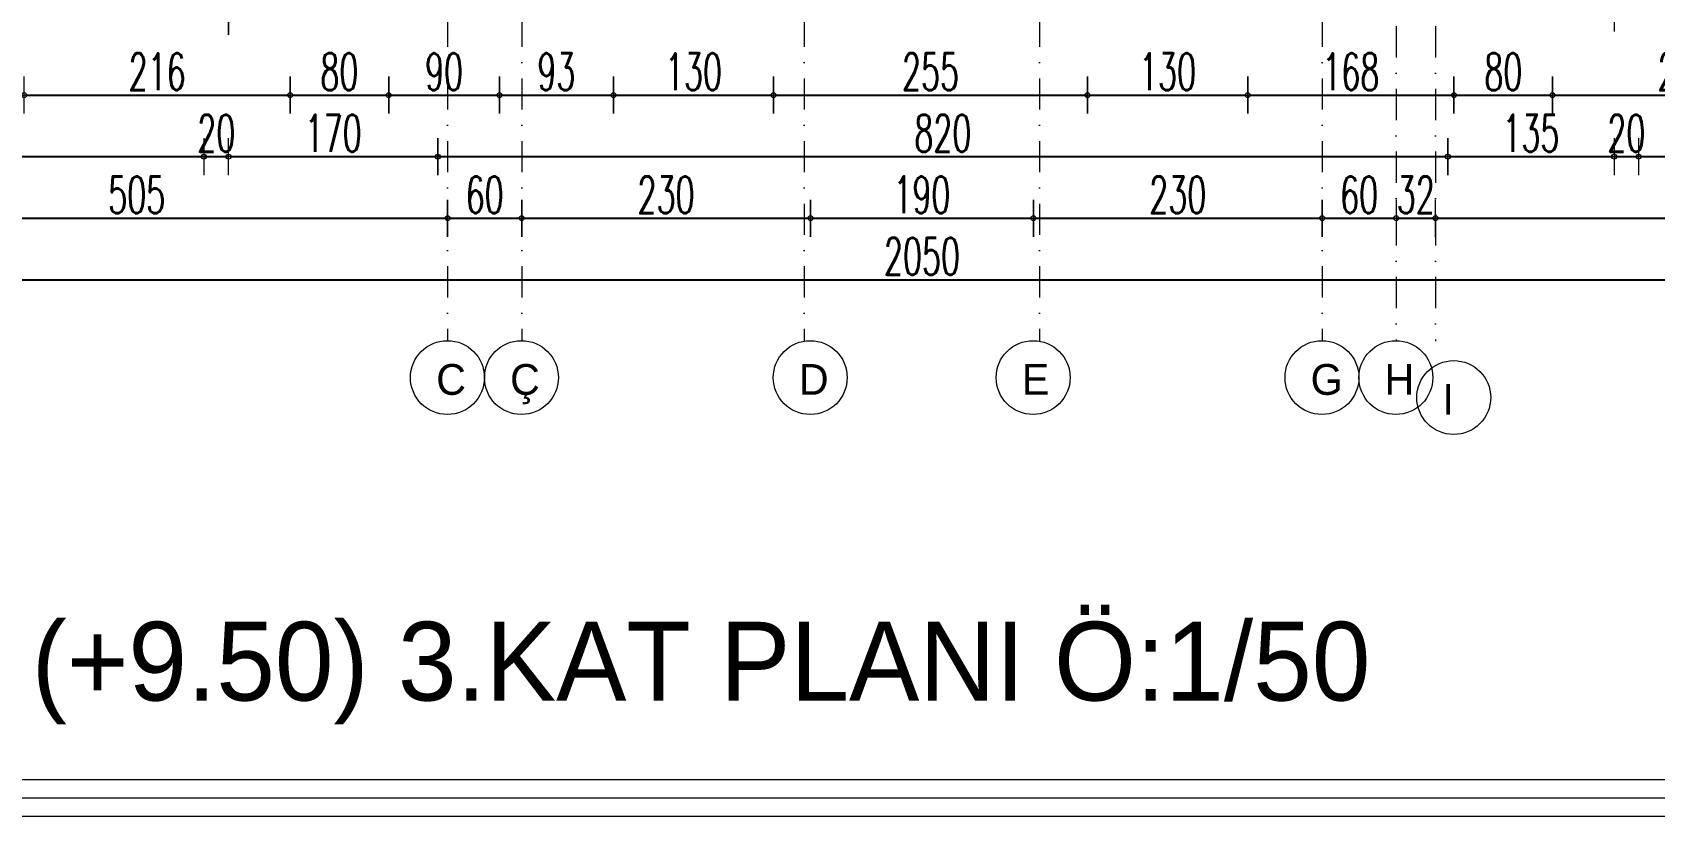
# Model space of a CAD drawing. Header units: millimetres. Extents: x -16104 to 67872, y -88009 to 12107.
# Drawn here: x 18500 to 19817, y 8729 to 9366 of the extents above; entities that cross this region are included whole.
import ezdxf

# ---------------------------------------------------------------- set-up
doc = ezdxf.new("R2010")
doc.units = ezdxf.units.MM
doc.linetypes.add('ACAD_ISO07W100', pattern=[3, 0, -3])
doc.linetypes.add('DASHDOTX2', pattern=[50.8, 25.4, -12.7, 0, -12.7])
doc.layers.get('0').update_dxf_attribs({"color": 241})
for name, color, linetype, lineweight in [('AKS', 1, 'ACAD_ISO07W100', 5), ('akslar', 144, 'Continuous', 20), ('c05', 32, 'Continuous', 13), ('OLCU', 54, 'Continuous', 13), ('YAZI', 22, 'Continuous', 18)]:
    doc.layers.add(name, color=color, linetype=linetype, lineweight=lineweight)
doc.styles.add('DIM', font='Txttw.shx', dxfattribs={"width": 0.6})
doc.styles.add('ÖLÇÜ-50', font='comic.ttf', dxfattribs={"height": 12.5})
doc.dimstyles.new('50', dxfattribs={"dimscale": 0, "dimtxt": 30, "dimasz": 1, "dimexe": 0, "dimexo": 2, "dimgap": 4, "dimtad": 1, "dimdec": 0, "dimzin": 0, "dimdsep": 46, "dimtxsty": 'DIM', "dimblk1": 'DOT', "dimblk2": 'DOT', "dimsah": 1, "dimcen": 1.5, "dimdle": 3, "dimse1": 1, "dimse2": 1, "dimclrd": 256, "dimclre": 9, "dimclrt": 256, "dimadec": 0, "dimazin": 0, "dimtfac": 0.24, "dimtdec": 0, "dimtix": 1, "dimtmove": 2, "dimatfit": 3, "dimldrblk": 'DOT', "dimfxl": 0, "dimtolj": 1, "dimtzin": 15, "dimarcsym": 0})

# ---------------------------------------------------------------- blocks, each defined once
blk = doc.blocks.new('DOT')
for p, q in [((0, 15), (0, -15)), ((-2, 0), (0, 0)), ((2, 0), (0, 0))]:
    blk.add_line(p, q)
blk.add_circle((0, 0), 2)
blk = doc.blocks.new('*D4540')
at = {"layer": 'Defpoints', "color": 0, "transparency": 16777216}
for p in [(18493.3, 9365.5), (18709.3, 9365.5), (18709.3, 9315.5)]:
    blk.add_point(p, dxfattribs=at)
at = {"layer": 'OLCU', "lineweight": -2, "transparency": 16777216}
blk.add_line((18494.3, 9315.5), (18708.3, 9315.5), dxfattribs=at)
at = {"layer": 'OLCU', "lineweight": -2, "transparency": 16777216, "rotation": 180}
blk.add_blockref('DOT', (18493.3, 9315.5), dxfattribs=at)
at = {"layer": 'OLCU', "lineweight": -2, "transparency": 16777216}
blk.add_blockref('DOT', (18709.3, 9315.5), dxfattribs=at)
at = {"layer": 'OLCU', "transparency": 16777216, "insert": (18601.3, 9334.5), "char_height": 30, "attachment_point": 5, "style": 'DIM'}
blk.add_mtext('\\A1;216', dxfattribs=at)
blk = doc.blocks.new('*D4541')
at = {"layer": 'Defpoints', "color": 0, "transparency": 16777216}
for p in [(18709.3, 9365.5), (18789.3, 9365.5), (18789.3, 9315.5)]:
    blk.add_point(p, dxfattribs=at)
at = {"layer": 'OLCU', "lineweight": -2, "transparency": 16777216}
blk.add_line((18710.3, 9315.5), (18788.3, 9315.5), dxfattribs=at)
at = {"layer": 'OLCU', "lineweight": -2, "transparency": 16777216, "rotation": 180}
blk.add_blockref('DOT', (18709.3, 9315.5), dxfattribs=at)
at = {"layer": 'OLCU', "lineweight": -2, "transparency": 16777216}
blk.add_blockref('DOT', (18789.3, 9315.5), dxfattribs=at)
at = {"layer": 'OLCU', "transparency": 16777216, "insert": (18749.3, 9334.5), "char_height": 30, "attachment_point": 5, "style": 'DIM'}
blk.add_mtext('\\A1;80', dxfattribs=at)
blk = doc.blocks.new('*D4542')
at = {"layer": 'Defpoints', "color": 0, "transparency": 16777216}
for p in [(18879.3, 9365.5), (18971.8, 9365.5), (18971.8, 9315.5)]:
    blk.add_point(p, dxfattribs=at)
at = {"layer": 'OLCU', "lineweight": -2, "transparency": 16777216}
blk.add_line((18880.3, 9315.5), (18970.8, 9315.5), dxfattribs=at)
at = {"layer": 'OLCU', "lineweight": -2, "transparency": 16777216, "rotation": 180}
blk.add_blockref('DOT', (18879.3, 9315.5), dxfattribs=at)
at = {"layer": 'OLCU', "lineweight": -2, "transparency": 16777216}
blk.add_blockref('DOT', (18971.8, 9315.5), dxfattribs=at)
at = {"layer": 'OLCU', "transparency": 16777216, "insert": (18925.5, 9334.5), "char_height": 30, "attachment_point": 5, "style": 'DIM'}
blk.add_mtext('\\A1;93', dxfattribs=at)
blk = doc.blocks.new('*D4543')
at = {"layer": 'Defpoints', "color": 0, "transparency": 16777216}
for p in [(18971.8, 9365.5), (19101.8, 9365.5), (19101.8, 9315.5)]:
    blk.add_point(p, dxfattribs=at)
at = {"layer": 'OLCU', "lineweight": -2, "transparency": 16777216}
blk.add_line((18972.8, 9315.5), (19100.8, 9315.5), dxfattribs=at)
at = {"layer": 'OLCU', "lineweight": -2, "transparency": 16777216, "rotation": 180}
blk.add_blockref('DOT', (18971.8, 9315.5), dxfattribs=at)
at = {"layer": 'OLCU', "lineweight": -2, "transparency": 16777216}
blk.add_blockref('DOT', (19101.8, 9315.5), dxfattribs=at)
at = {"layer": 'OLCU', "transparency": 16777216, "insert": (19036.8, 9334.5), "char_height": 30, "attachment_point": 5, "style": 'DIM'}
blk.add_mtext('\\A1;130', dxfattribs=at)
blk = doc.blocks.new('*D4544')
at = {"layer": 'Defpoints', "color": 0, "transparency": 16777216}
for p in [(19101.8, 9365.5), (19356.8, 9365.5), (19356.8, 9315.5)]:
    blk.add_point(p, dxfattribs=at)
at = {"layer": 'OLCU', "lineweight": -2, "transparency": 16777216}
blk.add_line((19102.8, 9315.5), (19355.8, 9315.5), dxfattribs=at)
at = {"layer": 'OLCU', "lineweight": -2, "transparency": 16777216, "rotation": 180}
blk.add_blockref('DOT', (19101.8, 9315.5), dxfattribs=at)
at = {"layer": 'OLCU', "lineweight": -2, "transparency": 16777216}
blk.add_blockref('DOT', (19356.8, 9315.5), dxfattribs=at)
at = {"layer": 'OLCU', "transparency": 16777216, "insert": (19229.3, 9334.5), "char_height": 30, "attachment_point": 5, "style": 'DIM'}
blk.add_mtext('\\A1;255', dxfattribs=at)
blk = doc.blocks.new('*D4545')
at = {"layer": 'Defpoints', "color": 0, "transparency": 16777216}
for p in [(19356.8, 9365.5), (19486.8, 9365.5), (19486.8, 9315.5)]:
    blk.add_point(p, dxfattribs=at)
at = {"layer": 'OLCU', "lineweight": -2, "transparency": 16777216}
blk.add_line((19357.8, 9315.5), (19485.8, 9315.5), dxfattribs=at)
at = {"layer": 'OLCU', "lineweight": -2, "transparency": 16777216, "rotation": 180}
blk.add_blockref('DOT', (19356.8, 9315.5), dxfattribs=at)
at = {"layer": 'OLCU', "lineweight": -2, "transparency": 16777216}
blk.add_blockref('DOT', (19486.8, 9315.5), dxfattribs=at)
at = {"layer": 'OLCU', "transparency": 16777216, "insert": (19421.8, 9334.5), "char_height": 30, "attachment_point": 5, "style": 'DIM'}
blk.add_mtext('\\A1;130', dxfattribs=at)
blk = doc.blocks.new('*D4546')
at = {"layer": 'Defpoints', "color": 0, "transparency": 16777216}
for p in [(19486.8, 9365.5), (19654.3, 9365.5), (19654.3, 9315.5)]:
    blk.add_point(p, dxfattribs=at)
at = {"layer": 'OLCU', "lineweight": -2, "transparency": 16777216}
blk.add_line((19487.8, 9315.5), (19653.3, 9315.5), dxfattribs=at)
at = {"layer": 'OLCU', "lineweight": -2, "transparency": 16777216, "rotation": 180}
blk.add_blockref('DOT', (19486.8, 9315.5), dxfattribs=at)
at = {"layer": 'OLCU', "lineweight": -2, "transparency": 16777216}
blk.add_blockref('DOT', (19654.3, 9315.5), dxfattribs=at)
at = {"layer": 'OLCU', "transparency": 16777216, "insert": (19570.5, 9334.5), "char_height": 30, "attachment_point": 5, "style": 'DIM'}
blk.add_mtext('\\A1;168', dxfattribs=at)
blk = doc.blocks.new('*D4547')
at = {"layer": 'Defpoints', "color": 0, "transparency": 16777216}
for p in [(19654.3, 9365.5), (19734.3, 9365.5), (19734.3, 9315.5)]:
    blk.add_point(p, dxfattribs=at)
at = {"layer": 'OLCU', "lineweight": -2, "transparency": 16777216}
blk.add_line((19655.3, 9315.5), (19733.3, 9315.5), dxfattribs=at)
at = {"layer": 'OLCU', "lineweight": -2, "transparency": 16777216, "rotation": 180}
blk.add_blockref('DOT', (19654.3, 9315.5), dxfattribs=at)
at = {"layer": 'OLCU', "lineweight": -2, "transparency": 16777216}
blk.add_blockref('DOT', (19734.3, 9315.5), dxfattribs=at)
at = {"layer": 'OLCU', "transparency": 16777216, "insert": (19694.3, 9334.5), "char_height": 30, "attachment_point": 5, "style": 'DIM'}
blk.add_mtext('\\A1;80', dxfattribs=at)
blk = doc.blocks.new('*D4548')
at = {"layer": 'Defpoints', "color": 0, "transparency": 16777216}
for p in [(19734.3, 9365.5), (19951.3, 9365.5), (19951.3, 9315.5)]:
    blk.add_point(p, dxfattribs=at)
at = {"layer": 'OLCU', "lineweight": -2, "transparency": 16777216}
blk.add_line((19735.3, 9315.5), (19950.3, 9315.5), dxfattribs=at)
at = {"layer": 'OLCU', "lineweight": -2, "transparency": 16777216, "rotation": 180}
blk.add_blockref('DOT', (19734.3, 9315.5), dxfattribs=at)
at = {"layer": 'OLCU', "lineweight": -2, "transparency": 16777216}
blk.add_blockref('DOT', (19951.3, 9315.5), dxfattribs=at)
at = {"layer": 'OLCU', "transparency": 16777216, "insert": (19842.8, 9334.5), "char_height": 30, "attachment_point": 5, "style": 'DIM'}
blk.add_mtext('\\A1;217', dxfattribs=at)
blk = doc.blocks.new('*D4551')
at = {"layer": 'Defpoints', "color": 0, "transparency": 16777216}
for p in [(18197.3, 9300.5), (18639.3, 9300.5), (18639.3, 9265.5)]:
    blk.add_point(p, dxfattribs=at)
at = {"layer": 'OLCU', "lineweight": -2, "transparency": 16777216}
blk.add_line((18198.3, 9265.5), (18638.3, 9265.5), dxfattribs=at)
at = {"layer": 'OLCU', "lineweight": -2, "transparency": 16777216, "rotation": 180}
blk.add_blockref('DOT', (18197.3, 9265.5), dxfattribs=at)
at = {"layer": 'OLCU', "lineweight": -2, "transparency": 16777216}
blk.add_blockref('DOT', (18639.3, 9265.5), dxfattribs=at)
at = {"layer": 'OLCU', "transparency": 16777216, "insert": (18418.3, 9284.5), "char_height": 30, "attachment_point": 5, "style": 'DIM'}
blk.add_mtext('\\A1;442', dxfattribs=at)
blk = doc.blocks.new('*D4552')
at = {"layer": 'Defpoints', "color": 0, "transparency": 16777216}
for p in [(18829.3, 9300.5), (19649.3, 9300.5), (19649.3, 9265.5)]:
    blk.add_point(p, dxfattribs=at)
at = {"layer": 'OLCU', "lineweight": -2, "transparency": 16777216}
blk.add_line((18830.3, 9265.5), (19648.3, 9265.5), dxfattribs=at)
at = {"layer": 'OLCU', "lineweight": -2, "transparency": 16777216, "rotation": 180}
blk.add_blockref('DOT', (18829.3, 9265.5), dxfattribs=at)
at = {"layer": 'OLCU', "lineweight": -2, "transparency": 16777216}
blk.add_blockref('DOT', (19649.3, 9265.5), dxfattribs=at)
at = {"layer": 'OLCU', "transparency": 16777216, "insert": (19239.3, 9284.5), "char_height": 30, "attachment_point": 5, "style": 'DIM'}
blk.add_mtext('\\A1;820', dxfattribs=at)
blk = doc.blocks.new('*D4553')
at = {"layer": 'Defpoints', "color": 0, "transparency": 16777216}
for p in [(19649.3, 9300.5), (19784.3, 9300.5), (19784.3, 9265.5)]:
    blk.add_point(p, dxfattribs=at)
at = {"layer": 'OLCU', "lineweight": -2, "transparency": 16777216}
blk.add_line((19650.3, 9265.5), (19783.3, 9265.5), dxfattribs=at)
at = {"layer": 'OLCU', "lineweight": -2, "transparency": 16777216, "rotation": 180}
blk.add_blockref('DOT', (19649.3, 9265.5), dxfattribs=at)
at = {"layer": 'OLCU', "lineweight": -2, "transparency": 16777216}
blk.add_blockref('DOT', (19784.3, 9265.5), dxfattribs=at)
at = {"layer": 'OLCU', "transparency": 16777216, "insert": (19716.8, 9284.5), "char_height": 30, "attachment_point": 5, "style": 'DIM'}
blk.add_mtext('\\A1;135', dxfattribs=at)
blk = doc.blocks.new('*D4555')
at = {"layer": 'Defpoints', "color": 0, "transparency": 16777216}
for p in [(18897.3, 9215.5), (19131.8, 9215.5), (19131.8, 9215.5)]:
    blk.add_point(p, dxfattribs=at)
at = {"layer": 'OLCU', "lineweight": -2, "transparency": 16777216}
blk.add_line((18898.3, 9215.5), (19130.8, 9215.5), dxfattribs=at)
at = {"layer": 'OLCU', "lineweight": -2, "transparency": 16777216, "rotation": 180}
blk.add_blockref('DOT', (18897.3, 9215.5), dxfattribs=at)
at = {"layer": 'OLCU', "lineweight": -2, "transparency": 16777216}
blk.add_blockref('DOT', (19131.8, 9215.5), dxfattribs=at)
at = {"layer": 'OLCU', "transparency": 16777216, "insert": (19014.5, 9234.5), "char_height": 30, "attachment_point": 5, "style": 'DIM'}
blk.add_mtext('\\A1;230', dxfattribs=at)
blk = doc.blocks.new('*D4558')
at = {"layer": 'Defpoints', "color": 0, "transparency": 16777216}
for p in [(18197.3, 9200.5), (20247.3, 9200.5), (20247.3, 9165.5)]:
    blk.add_point(p, dxfattribs=at)
at = {"layer": 'OLCU', "lineweight": -2, "transparency": 16777216}
blk.add_line((18198.3, 9165.5), (20246.3, 9165.5), dxfattribs=at)
at = {"layer": 'OLCU', "lineweight": -2, "transparency": 16777216, "rotation": 180}
blk.add_blockref('DOT', (18197.3, 9165.5), dxfattribs=at)
at = {"layer": 'OLCU', "lineweight": -2, "transparency": 16777216}
blk.add_blockref('DOT', (20247.3, 9165.5), dxfattribs=at)
at = {"layer": 'OLCU', "transparency": 16777216, "insert": (19222.3, 9184.5), "char_height": 30, "attachment_point": 5, "style": 'DIM'}
blk.add_mtext('\\A1;2050', dxfattribs=at)
blk = doc.blocks.new('*D4614')
at = {"layer": 'Defpoints', "color": 0, "transparency": 16777216}
for p in [(18659.3, 9265.5), (18829.3, 9265.5), (18829.3, 9265.5)]:
    blk.add_point(p, dxfattribs=at)
at = {"layer": 'OLCU', "lineweight": -2, "transparency": 16777216}
blk.add_line((18660.3, 9265.5), (18828.3, 9265.5), dxfattribs=at)
at = {"layer": 'OLCU', "lineweight": -2, "transparency": 16777216, "rotation": 180}
blk.add_blockref('DOT', (18659.3, 9265.5), dxfattribs=at)
at = {"layer": 'OLCU', "lineweight": -2, "transparency": 16777216}
blk.add_blockref('DOT', (18829.3, 9265.5), dxfattribs=at)
at = {"layer": 'OLCU', "transparency": 16777216, "insert": (18744.3, 9284.5), "char_height": 30, "attachment_point": 5, "style": 'DIM'}
blk.add_mtext('\\A1;170', dxfattribs=at)
blk = doc.blocks.new('*D4617')
at = {"layer": 'Defpoints', "color": 0, "transparency": 16777216}
for p in [(19804.3, 9265.5), (20247.3, 9265.5), (20247.3, 9265.5)]:
    blk.add_point(p, dxfattribs=at)
at = {"layer": 'OLCU', "lineweight": -2, "transparency": 16777216}
blk.add_line((19805.3, 9265.5), (20246.3, 9265.5), dxfattribs=at)
at = {"layer": 'OLCU', "lineweight": -2, "transparency": 16777216, "rotation": 180}
blk.add_blockref('DOT', (19804.3, 9265.5), dxfattribs=at)
at = {"layer": 'OLCU', "lineweight": -2, "transparency": 16777216}
blk.add_blockref('DOT', (20247.3, 9265.5), dxfattribs=at)
at = {"layer": 'OLCU', "transparency": 16777216, "insert": (20025.8, 9284.5), "char_height": 30, "attachment_point": 5, "style": 'DIM'}
blk.add_mtext('\\A1;443', dxfattribs=at)
blk = doc.blocks.new('*D4643')
at = {"layer": 'Defpoints', "color": 0, "transparency": 16777216}
for p in [(18639.3, 9315.5), (18659.3, 9315.5), (18659.3, 9265.5)]:
    blk.add_point(p, dxfattribs=at)
at = {"layer": 'OLCU', "lineweight": -2, "transparency": 16777216}
for p, q in [((18638.3, 9265.5), (18637.3, 9265.5)), ((18639.3, 9265.5), (18659.3, 9265.5)), ((18660.3, 9265.5), (18661.3, 9265.5))]:
    blk.add_line(p, q, dxfattribs=at)
blk.add_blockref('DOT', (18639.3, 9265.5), dxfattribs=at)
at = {"layer": 'OLCU', "lineweight": -2, "transparency": 16777216, "rotation": 180}
blk.add_blockref('DOT', (18659.3, 9265.5), dxfattribs=at)
at = {"layer": 'OLCU', "transparency": 16777216, "insert": (18649.3, 9284.5), "char_height": 30, "attachment_point": 5, "style": 'DIM'}
blk.add_mtext('\\A1;20', dxfattribs=at)
blk = doc.blocks.new('*D4644')
at = {"layer": 'Defpoints', "color": 0, "transparency": 16777216}
for p in [(19784.3, 9265.5), (19804.3, 9265.5), (19804.3, 9265.5)]:
    blk.add_point(p, dxfattribs=at)
at = {"layer": 'OLCU', "lineweight": -2, "transparency": 16777216}
for p, q in [((19783.3, 9265.5), (19782.3, 9265.5)), ((19784.3, 9265.5), (19804.3, 9265.5)), ((19805.3, 9265.5), (19806.3, 9265.5))]:
    blk.add_line(p, q, dxfattribs=at)
blk.add_blockref('DOT', (19784.3, 9265.5), dxfattribs=at)
at = {"layer": 'OLCU', "lineweight": -2, "transparency": 16777216, "rotation": 180}
blk.add_blockref('DOT', (19804.3, 9265.5), dxfattribs=at)
at = {"layer": 'OLCU', "transparency": 16777216, "insert": (19794.3, 9284.5), "char_height": 30, "attachment_point": 5, "style": 'DIM'}
blk.add_mtext('\\A1;20', dxfattribs=at)
blk = doc.blocks.new('*D4656')
at = {"layer": 'Defpoints', "color": 0, "transparency": 16777216}
for p in [(18332.3, 9215.5), (18837.2, 9215.5), (18837.2, 9215.5)]:
    blk.add_point(p, dxfattribs=at)
at = {"layer": 'OLCU', "lineweight": -2, "transparency": 16777216}
blk.add_line((18333.3, 9215.5), (18836.2, 9215.5), dxfattribs=at)
at = {"layer": 'OLCU', "lineweight": -2, "transparency": 16777216, "rotation": 180}
blk.add_blockref('DOT', (18332.3, 9215.5), dxfattribs=at)
at = {"layer": 'OLCU', "lineweight": -2, "transparency": 16777216}
blk.add_blockref('DOT', (18837.2, 9215.5), dxfattribs=at)
at = {"layer": 'OLCU', "transparency": 16777216, "insert": (18584.7, 9234.5), "char_height": 30, "attachment_point": 5, "style": 'DIM'}
blk.add_mtext('\\A1;505', dxfattribs=at)
blk = doc.blocks.new('*D4657')
at = {"layer": 'Defpoints', "color": 0, "transparency": 16777216}
for p in [(18837.2, 9215.5), (18897.3, 9215.5), (18897.3, 9215.5)]:
    blk.add_point(p, dxfattribs=at)
at = {"layer": 'OLCU', "lineweight": -2, "transparency": 16777216}
blk.add_line((18838.2, 9215.5), (18896.3, 9215.5), dxfattribs=at)
at = {"layer": 'OLCU', "lineweight": -2, "transparency": 16777216, "rotation": 180}
blk.add_blockref('DOT', (18837.2, 9215.5), dxfattribs=at)
at = {"layer": 'OLCU', "lineweight": -2, "transparency": 16777216}
blk.add_blockref('DOT', (18897.3, 9215.5), dxfattribs=at)
at = {"layer": 'OLCU', "transparency": 16777216, "insert": (18867.2, 9234.5), "char_height": 30, "attachment_point": 5, "style": 'DIM'}
blk.add_mtext('\\A1;60', dxfattribs=at)
blk = doc.blocks.new('*D4658')
at = {"layer": 'Defpoints', "color": 0, "transparency": 16777216}
for p in [(19131.8, 9215.5), (19312.8, 9215.5), (19312.8, 9215.5)]:
    blk.add_point(p, dxfattribs=at)
at = {"layer": 'OLCU', "lineweight": -2, "transparency": 16777216}
blk.add_line((19132.8, 9215.5), (19311.8, 9215.5), dxfattribs=at)
at = {"layer": 'OLCU', "lineweight": -2, "transparency": 16777216, "rotation": 180}
blk.add_blockref('DOT', (19131.8, 9215.5), dxfattribs=at)
at = {"layer": 'OLCU', "lineweight": -2, "transparency": 16777216}
blk.add_blockref('DOT', (19312.8, 9215.5), dxfattribs=at)
at = {"layer": 'OLCU', "transparency": 16777216, "insert": (19222.3, 9234.5), "char_height": 30, "attachment_point": 5, "style": 'DIM'}
blk.add_mtext('\\A1;190', dxfattribs=at)
blk = doc.blocks.new('*D4659')
at = {"layer": 'Defpoints', "color": 0, "transparency": 16777216}
for p in [(19312.8, 9215.5), (19547.3, 9215.5), (19547.3, 9215.5)]:
    blk.add_point(p, dxfattribs=at)
at = {"layer": 'OLCU', "lineweight": -2, "transparency": 16777216}
blk.add_line((19313.8, 9215.5), (19546.3, 9215.5), dxfattribs=at)
at = {"layer": 'OLCU', "lineweight": -2, "transparency": 16777216, "rotation": 180}
blk.add_blockref('DOT', (19312.8, 9215.5), dxfattribs=at)
at = {"layer": 'OLCU', "lineweight": -2, "transparency": 16777216}
blk.add_blockref('DOT', (19547.3, 9215.5), dxfattribs=at)
at = {"layer": 'OLCU', "transparency": 16777216, "insert": (19430, 9234.5), "char_height": 30, "attachment_point": 5, "style": 'DIM'}
blk.add_mtext('\\A1;230', dxfattribs=at)
blk = doc.blocks.new('*D4660')
at = {"layer": 'Defpoints', "color": 0, "transparency": 16777216}
for p in [(19547.3, 9215.5), (19607.3, 9215.5), (19607.3, 9215.5)]:
    blk.add_point(p, dxfattribs=at)
at = {"layer": 'OLCU', "lineweight": -2, "transparency": 16777216}
blk.add_line((19548.3, 9215.5), (19606.3, 9215.5), dxfattribs=at)
at = {"layer": 'OLCU', "lineweight": -2, "transparency": 16777216, "rotation": 180}
blk.add_blockref('DOT', (19547.3, 9215.5), dxfattribs=at)
at = {"layer": 'OLCU', "lineweight": -2, "transparency": 16777216}
blk.add_blockref('DOT', (19607.3, 9215.5), dxfattribs=at)
at = {"layer": 'OLCU', "transparency": 16777216, "insert": (19577.3, 9234.5), "char_height": 30, "attachment_point": 5, "style": 'DIM'}
blk.add_mtext('\\A1;60', dxfattribs=at)
blk = doc.blocks.new('*D4661')
at = {"layer": 'Defpoints', "color": 0, "transparency": 16777216}
for p in [(19607.3, 9215.5), (19639.3, 9215.5), (19639.3, 9215.5)]:
    blk.add_point(p, dxfattribs=at)
at = {"layer": 'OLCU', "lineweight": -2, "transparency": 16777216}
for p, q in [((19606.3, 9215.5), (19605.3, 9215.5)), ((19607.3, 9215.5), (19639.3, 9215.5)), ((19640.3, 9215.5), (19641.3, 9215.5))]:
    blk.add_line(p, q, dxfattribs=at)
blk.add_blockref('DOT', (19607.3, 9215.5), dxfattribs=at)
at = {"layer": 'OLCU', "lineweight": -2, "transparency": 16777216, "rotation": 180}
blk.add_blockref('DOT', (19639.3, 9215.5), dxfattribs=at)
at = {"layer": 'OLCU', "transparency": 16777216, "insert": (19623.3, 9234.5), "char_height": 30, "attachment_point": 5, "style": 'DIM'}
blk.add_mtext('\\A1;32', dxfattribs=at)
blk = doc.blocks.new('*D4662')
at = {"layer": 'Defpoints', "color": 0, "transparency": 16777216}
for p in [(19639.3, 9215.5), (20077.3, 9215.5), (20077.3, 9215.5)]:
    blk.add_point(p, dxfattribs=at)
at = {"layer": 'OLCU', "lineweight": -2, "transparency": 16777216}
blk.add_line((19640.3, 9215.5), (20076.3, 9215.5), dxfattribs=at)
at = {"layer": 'OLCU', "lineweight": -2, "transparency": 16777216, "rotation": 180}
blk.add_blockref('DOT', (19639.3, 9215.5), dxfattribs=at)
at = {"layer": 'OLCU', "lineweight": -2, "transparency": 16777216}
blk.add_blockref('DOT', (20077.3, 9215.5), dxfattribs=at)
at = {"layer": 'OLCU', "transparency": 16777216, "insert": (19858.3, 9234.5), "char_height": 30, "attachment_point": 5, "style": 'DIM'}
blk.add_mtext('\\A1;438', dxfattribs=at)
blk = doc.blocks.new('*D4680')
at = {"layer": 'Defpoints', "color": 0, "transparency": 16777216}
for p in [(18789.3, 9315.5), (18879.3, 9315.5), (18879.3, 9315.5)]:
    blk.add_point(p, dxfattribs=at)
at = {"layer": 'OLCU', "lineweight": -2, "transparency": 16777216}
blk.add_line((18790.3, 9315.5), (18878.3, 9315.5), dxfattribs=at)
at = {"layer": 'OLCU', "lineweight": -2, "transparency": 16777216, "rotation": 180}
blk.add_blockref('DOT', (18789.3, 9315.5), dxfattribs=at)
at = {"layer": 'OLCU', "lineweight": -2, "transparency": 16777216}
blk.add_blockref('DOT', (18879.3, 9315.5), dxfattribs=at)
at = {"layer": 'OLCU', "transparency": 16777216, "insert": (18834.3, 9334.5), "char_height": 30, "attachment_point": 5, "style": 'DIM'}
blk.add_mtext('\\A1;90', dxfattribs=at)
blk = doc.blocks.new('*D4683')
at = {"layer": 'Defpoints', "color": 0, "transparency": 16777216}
for p in [(18659.3, 9379.6), (19784.3, 9382.3), (19784.3, 9382.3)]:
    blk.add_point(p, dxfattribs=at)
at = {"layer": 'OLCU', "lineweight": -2, "transparency": 16777216}
blk.add_line((18660.3, 9379.6), (19783.3, 9382.3), dxfattribs=at)
for p, rotation in [((18659.3, 9379.6), 180.1399202823359), ((19784.3, 9382.3), 0.1399202823359238)]:
    blk.add_blockref('DOT', p, dxfattribs=dict(at, rotation=rotation))
at = {"layer": 'OLCU', "transparency": 16777216, "insert": (19221.7, 9400), "char_height": 30, "attachment_point": 5, "rotation": 0.1399, "style": 'DIM'}
blk.add_mtext('\\A1;1125', dxfattribs=at)
blk = doc.blocks.new('*D4418')
at = {"layer": 'Defpoints', "color": 0, "transparency": 16777216}
for p in [(18027.3, 9387), (18027.3, 9387), (18659.3, 9379.6)]:
    blk.add_point(p, dxfattribs=at)
at = {"layer": 'OLCU', "lineweight": -2, "transparency": 16777216}
blk.add_line((18658.3, 9379.6), (18028.3, 9387), dxfattribs=at)
for p, rotation in [((18027.3, 9387), 179.3311844585351), ((18659.3, 9379.6), 359.3311844585351)]:
    blk.add_blockref('DOT', p, dxfattribs=dict(at, rotation=rotation))
at = {"layer": 'OLCU', "transparency": 16777216, "insert": (18343.5, 9402.3), "char_height": 30, "attachment_point": 5, "rotation": 359.3312, "style": 'DIM'}
blk.add_mtext('\\A1;632', dxfattribs=at)

msp = doc.modelspace()

# ---------------------------------------------------------------- linework, layer by layer
at = {"layer": 'AKS', "linetype": 'ByBlock'}
for centre in [(18837, 9086), (18897.1, 9086), (19131.6, 9086), (19312.6, 9086), (19547.1, 9086), (19607.1, 9086), (19654.1, 9069.8)]:
    msp.add_circle(centre, 30, dxfattribs=at)
at = {"layer": 'akslar', "linetype": 'DASHDOTX2'}
for p, q in [((18837.2, 11925), (18837.2, 9115.5)), ((18897.3, 11925), (18897.3, 9115.5)), ((19126.8, 11925), (19126.8, 9115.5)), ((19317.8, 11925), (19317.8, 9115.5)), ((19547.3, 11925), (19547.3, 9115.5)), ((19607.3, 11916.5), (19607.3, 9115.5)), ((19639.3, 11916.5), (19639.3, 9115.5))]:
    msp.add_line(p, q, dxfattribs=at)
at = {"layer": 'c05'}
for points in [[(21037.8, 8939.6), (21037.8, 8729.3), (17507.6, 8729.3), (17507.6, 12107.1), (21037.8, 12107.1), (21037.8, 10251)], [(21022.8, 8939.6), (21022.8, 8744.3), (17522.6, 8744.3), (17522.6, 12092.1), (21022.8, 12092.1), (21022.8, 10251)], [(21007.8, 8939.6), (21007.8, 8759.3), (17537.6, 8759.3), (17537.6, 12077.1), (21007.8, 12077.1), (21007.8, 10251)]]:
    msp.add_lwpolyline(points, dxfattribs=at)

# ---------------------------------------------------------------- texts
at = {"layer": 'AKS', "char_height": 25, "width": 35.659, "attachment_point": 1}
for s, insert in [('C', (18827.9, 9097)), ('Ç', (18887.9, 9097)), ('D', (19122.4, 9097)), ('E', (19303.4, 9097)), ('G', (19537.9, 9097)), ('H', (19597.9, 9097)), ('I', (19644.9, 9080.8))]:
    msp.add_mtext(s, dxfattribs=dict(at, insert=insert))
at = {"layer": 'YAZI', "style": 'ÖLÇÜ-50'}
msp.add_text('(+9.50) 3.KAT PLANI Ö:1/50', height=64, dxfattribs=at).set_placement((18499.5, 8823.6))

# ---------------------------------------------------------------- dimensions: what is measured, and where the dimension line sits
at = {"layer": 'OLCU'}
for p1, p2, picture, middle in [((18659.3, 9379.6), (18027.3, 9387), '*D4418', (18343.5, 9402.3)), ((18659.3, 9379.6), (19784.3, 9382.3), '*D4683', (19221.7, 9400)), ((18789.3, 9315.5), (18879.3, 9315.5), '*D4680', (18834.3, 9334.5)), ((18332.3, 9215.5), (18837.2, 9215.5), '*D4656', (18584.7, 9234.5))]:
    dim = msp.add_aligned_dim(p1=p1, p2=p2, distance=0, dimstyle='50', override={"dimscale": 1}, dxfattribs=at)
    dim.commit()
    dim.dimension.update_dxf_attribs({"geometry": picture, "text_midpoint": middle})
for base, p1, p2, picture, middle in [((18709.3, 9315.5), (18493.3, 9365.5), (18709.3, 9365.5), '*D4540', (18601.3, 9334.5)), ((18789.3, 9315.5), (18709.3, 9365.5), (18789.3, 9365.5), '*D4541', (18749.3, 9334.5)), ((18971.7617054, 9315.5446397), (18879.2617054, 9365.5446397), (18971.7617054, 9365.5446397), '*D4542', (18925.5117054, 9334.5446397)), ((19101.8, 9315.5), (18971.8, 9365.5), (19101.8, 9365.5), '*D4543', (19036.8, 9334.5)), ((19356.8, 9315.5), (19101.8, 9365.5), (19356.8, 9365.5), '*D4544', (19229.3, 9334.5)), ((19486.8, 9315.5), (19356.8, 9365.5), (19486.8, 9365.5), '*D4545', (19421.8, 9334.5)), ((19654.2617054, 9315.5446397), (19486.7617054, 9365.5446397), (19654.2617054, 9365.5446397), '*D4546', (19570.5117054, 9334.5446397)), ((19734.3, 9315.5), (19654.3, 9365.5), (19734.3, 9365.5), '*D4547', (19694.3, 9334.5)), ((19951.3, 9315.5), (19734.3, 9365.5), (19951.3, 9365.5), '*D4548', (19842.8, 9334.5)), ((18659.3, 9265.5), (18639.3, 9315.5), (18659.3, 9315.5), '*D4643', (18649.3, 9284.5)), ((18639.3, 9265.5), (18197.3, 9300.5), (18639.3, 9300.5), '*D4551', (18418.3, 9284.5)), ((18829.3, 9265.5), (18659.3, 9265.5), (18829.3, 9265.5), '*D4614', (18744.3, 9284.5)), ((19649.3, 9265.5), (18829.3, 9300.5), (19649.3, 9300.5), '*D4552', (19239.3, 9284.5)), ((19784.3, 9265.5), (19649.3, 9300.5), (19784.3, 9300.5), '*D4553', (19716.8, 9284.5)), ((19804.3, 9265.5), (19784.3, 9265.5), (19804.3, 9265.5), '*D4644', (19794.3, 9284.5)), ((20247.3, 9265.5), (19804.3, 9265.5), (20247.3, 9265.5), '*D4617', (20025.8, 9284.5)), ((18897.3, 9215.5), (18837.2, 9215.5), (18897.3, 9215.5), '*D4657', (18867.2, 9234.5)), ((19607.3, 9215.5), (19547.3, 9215.5), (19607.3, 9215.5), '*D4660', (19577.3, 9234.5)), ((19639.3, 9215.5), (19607.3, 9215.5), (19639.3, 9215.5), '*D4661', (19623.3, 9234.5)), ((20077.3, 9215.5), (19639.3, 9215.5), (20077.3, 9215.5), '*D4662', (19858.3, 9234.5)), ((20247.3, 9165.5), (18197.3, 9200.5), (20247.3, 9200.5), '*D4558', (19222.3, 9184.5))]:
    dim = msp.add_linear_dim(base=base, p1=p1, p2=p2, dimstyle='50', override={"dimscale": 1}, dxfattribs=at)
    dim.commit()
    dim.dimension.update_dxf_attribs({"geometry": picture, "text_midpoint": middle})
for base, p1, p2, text, picture, middle in [((19131.8, 9215.5), (18897.3, 9215.5), (19131.8, 9215.5), '230', '*D4555', (19014.5, 9234.5)), ((19312.8, 9215.5), (19131.8, 9215.5), (19312.8, 9215.5), '190', '*D4658', (19222.3, 9234.5)), ((19547.3, 9215.5), (19312.8, 9215.5), (19547.3, 9215.5), '230', '*D4659', (19430, 9234.5))]:
    dim = msp.add_linear_dim(base=base, p1=p1, p2=p2, text=text, dimstyle='50', override={"dimscale": 1}, dxfattribs=at)
    dim.commit()
    dim.dimension.update_dxf_attribs({"geometry": picture, "text_midpoint": middle})

doc.saveas('drawing.dxf')
